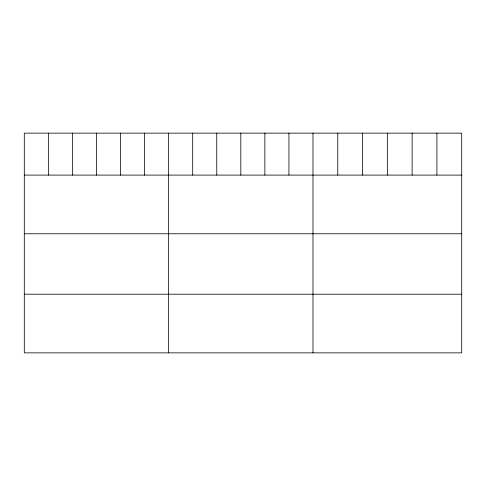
<?xml version="1.0" encoding="UTF-8"?>
<svg xmlns="http://www.w3.org/2000/svg" width="486" height="486" viewBox="0 0 486 486"><rect width="100%" height="100%" fill="white"/><g stroke="black" fill="none" stroke-linecap="round" stroke-linejoin="round"><path stroke-width="0.73" d="M461.7 175.094L461.7 352.86L24.3 352.86L24.3 133.14L461.7 133.14L461.7 175.094L24.3 175.094M24.3 233.76L461.7 233.76M24.3 294.2L461.7 294.2M436.914 133.14L436.914 175.094M412.128 133.14L412.128 175.094M387.342 133.14L387.342 175.094M362.556 133.14L362.556 175.094M337.77 133.14L337.77 175.094M312.984 133.14L312.984 352.86M288.927 133.14L288.927 175.094M264.87 133.14L264.87 175.094M240.813 133.14L240.813 175.094M216.756 133.14L216.756 175.094M192.699 133.14L192.699 175.094M168.642 133.14L168.642 352.86M144.585 133.14L144.585 175.094M120.528 133.14L120.528 175.094M96.471 133.14L96.471 175.094M72.414 133.14L72.414 175.094M48.357 133.14L48.357 175.094"/></g></svg>
